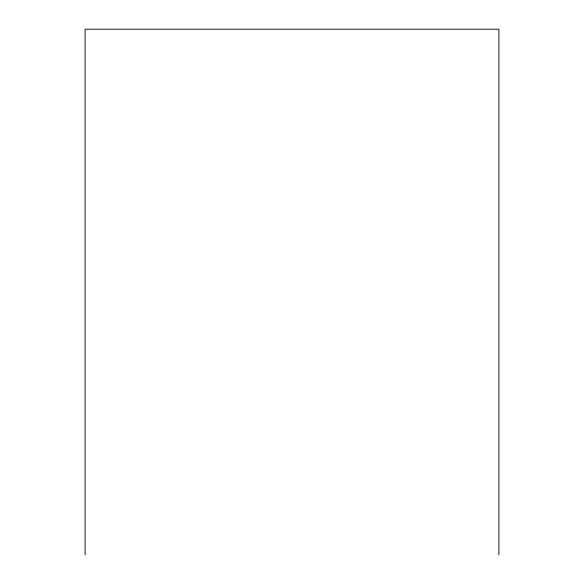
<?xml version="1.0" encoding="UTF-8"?>
<svg xmlns="http://www.w3.org/2000/svg" width="584" height="584" viewBox="0 0 584 584"><rect width="100%" height="100%" fill="white"/><g stroke="black" fill="none" stroke-linecap="round" stroke-linejoin="round"><path stroke-width="0.88" d="M498.875 554.8L498.875 29.2L85.125 29.2L85.125 554.8"/></g></svg>
